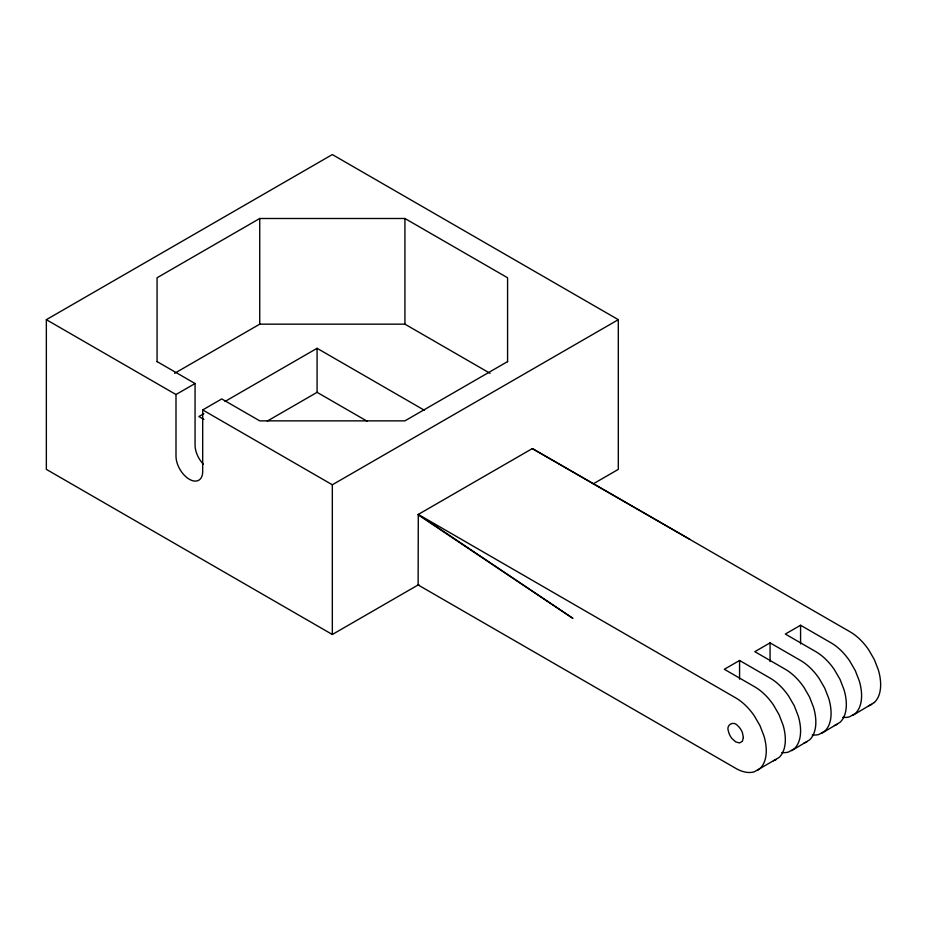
<?xml version="1.0" encoding="UTF-8"?>
<svg xmlns="http://www.w3.org/2000/svg" width="927" height="927" viewBox="0 0 927 927"><rect width="100%" height="100%" fill="white"/><g stroke="black" fill="none" stroke-linecap="round" stroke-linejoin="round"><path stroke-width="1.39" d="M781.751 752.585A43.14 24.902 60 0 0 788.657 751.971L794.288 748.726A43.14 24.902 60 0 0 798.263 716.096L794.288 705.829L788.657 696.084A43.14 24.902 60 0 0 770.082 678.089L739.572 660.476L724.323 669.282L754.821 686.895A43.14 24.902 60 0 1 773.408 704.891L779.028 714.636L783.014 724.902A43.14 24.902 60 0 1 779.028 757.521L754.335 771.785A43.14 24.902 60 0 1 735.76 768.344L418.123 584.949L418.297 514.415L532.33 448.575L850.14 631.855A43.14 24.902 60 0 1 868.726 649.862L874.346 659.607L878.332 669.873A43.059 24.867 60 0 1 880.65 684.682A43.14 24.902 60 0 1 874.346 702.492M757.336 770.476L759.966 768.541A43.14 24.902 60 0 0 763.941 735.911L759.966 725.644L754.335 715.899A43.14 24.902 60 0 0 735.76 697.904L418.297 514.415L572.921 618.379L418.123 514.798M791.658 750.673L809.538 739.92A43.14 24.902 60 0 0 813.512 707.289L809.538 697.023L803.906 687.278A43.14 24.902 60 0 0 785.331 669.282L754.821 651.669L770.07 642.863L800.58 660.476A43.14 24.902 60 0 1 819.155 678.483L824.787 688.228L828.761 698.494A43.14 24.902 60 0 1 824.775 731.113L819.155 734.369A43.14 24.902 60 0 1 812.249 734.984M822.145 733.06L840.036 722.318A43.14 24.902 60 0 0 846.339 704.497A43.059 24.867 60 0 0 844.01 689.688L840.036 679.421L834.404 669.676A43.14 24.902 60 0 0 815.83 651.669L785.32 634.056L800.58 625.25L831.079 642.863A43.14 24.902 60 0 1 849.653 660.87L855.285 670.615L859.271 680.881A43.14 24.902 60 0 1 855.285 713.5L849.653 716.756A43.14 24.902 60 0 1 842.759 717.371M852.655 715.447L874.346 702.504M418.877 584.52L332.329 634.485L46.35 469.375L46.35 319.676L332.329 154.566L618.309 319.676L618.309 469.375L593.222 483.859M507.579 361.727L507.579 277.764L404.925 218.494L259.734 218.494L157.069 277.764L157.069 361.727M174.6 373.314L259.734 324.16L404.925 324.16L490.059 373.314M46.35 319.676L175.991 394.531L195.064 383.523L195.064 445.157A18.876 10.892 60 0 0 203.303 464.149M175.991 394.531L175.991 456.165A18.876 10.892 60 0 0 189.34 479.282A18.876 10.892 60 0 0 202.689 471.576L202.689 409.931L221.75 398.934L259.734 420.858L404.925 420.858L507.579 361.588M203.847 413.674L198.876 416.547L203.87 419.433M225.006 401.461L317.08 348.297L424.543 410.348M267.312 421.067L317.08 392.33L367.069 421.182M202.689 409.931L332.329 484.786L618.309 319.676M868.726 705.748L871.716 704.439M834.404 725.563L837.405 724.254M803.906 743.164L806.907 741.867M773.408 760.777L776.397 759.468M532.33 448.575L690.001 539.398M157.069 361.588L195.064 383.523M800.58 625.25L800.58 643.941M770.07 642.863L770.07 661.554M739.572 660.476L739.572 679.167M404.925 218.494L404.925 324.16M332.329 484.786L332.329 634.485M317.08 348.297L317.08 392.33M259.734 218.494L259.734 324.16M743.384 737.521L742.376 741.333L739.572 742.944L735.76 741.924L731.948 738.541A10.742 6.199 60 0 1 728.402 731.148C725.864 724.868 733.558 720.418 737.741 725.76A10.742 6.199 60 0 1 742.376 732.527L743.384 737.521"/></g></svg>
